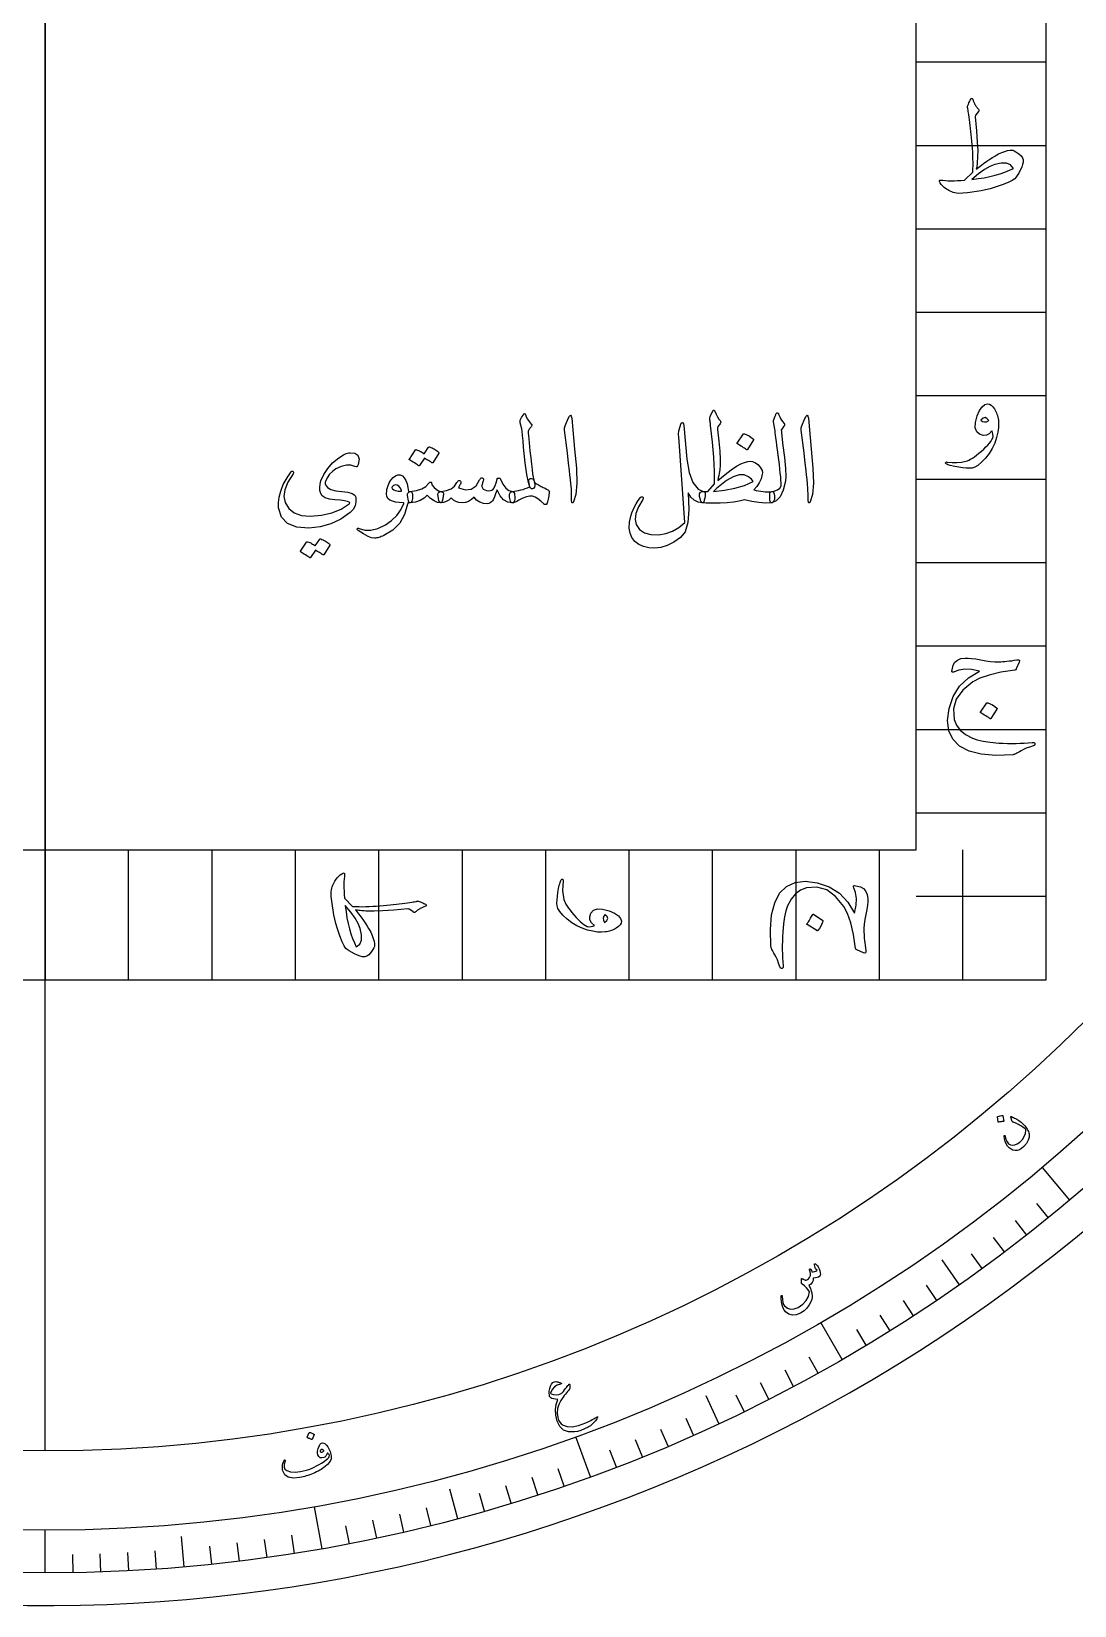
# Model space of a CAD drawing. Header units: millimetres. Extents: x -60 to 60, y -60 to 79.
# Drawn here: x -0.5 to 38, y -60 to -1.9 of the extents above; entities that cross this region are included whole.
import ezdxf

# ---------------------------------------------------------------- set-up
doc = ezdxf.new("R2010")
doc.units = ezdxf.units.MM
for name, color, linetype in [('CUT_OUTER', 1, 'Continuous'), ('ENGRAVE', 7, 'Continuous'), ('ENGRAVE_FINE', 8, 'Continuous'), ('TEXT', 5, 'Continuous')]:
    doc.layers.add(name, color=color, linetype=linetype)

msp = doc.modelspace()

# ---------------------------------------------------------------- linework, layer by layer
at = {"layer": 'CUT_OUTER'}
msp.add_arc((-0.0001, -0.0001), 59.9999, 178.596765, 0.149578, dxfattribs=at)
at = {"layer": 'ENGRAVE'}
for points in [[(0, -54.3), (0, 54.3)], [(-36.924, 0), (-36.924, -36.924), (36.924, -36.924), (36.924, 0)], [(-32.1239, 0), (-32.1239, -32.1239), (32.1239, -32.1239), (32.1239, 0)], [(0, 0), (0, -36.924)], [(36.924, -3.077), (32.1239, -3.077)], [(36.924, -6.154), (32.1239, -6.154)], [(36.924, -9.231), (32.1239, -9.231)], [(36.924, -12.308), (32.1239, -12.308)], [(36.924, -15.385), (32.1239, -15.385)], [(36.924, -18.462), (32.1239, -18.462)], [(36.924, -21.539), (32.1239, -21.539)], [(36.924, -24.616), (32.1239, -24.616)], [(36.924, -27.693), (32.1239, -27.693)], [(36.924, -30.77), (32.1239, -30.77)], [(0, -36.924), (0, -32.1239)], [(0, -36.924), (0, -32.1239)], [(3.077, -36.924), (3.077, -32.1239)], [(6.154, -36.924), (6.154, -32.1239)], [(9.231, -36.924), (9.231, -32.1239)], [(12.308, -36.924), (12.308, -32.1239)], [(15.385, -36.924), (15.385, -32.1239)], [(18.462, -36.924), (18.462, -32.1239)], [(21.539, -36.924), (21.539, -32.1239)], [(24.616, -36.924), (24.616, -32.1239)], [(27.693, -36.924), (27.693, -32.1239)], [(30.77, -36.924), (30.77, -32.1239)], [(33.847, -36.924), (33.847, -32.1239)], [(36.924, -33.847), (32.1239, -33.847)], [(37.7959, -45.0434), (36.7835, -43.8369)], [(33.7263, -48.1661), (33.081, -47.2446)], [(29.4, -50.9223), (28.6125, -49.5583)], [(24.85, -53.2909), (24.3745, -52.2713)], [(20.1108, -55.2539), (19.5721, -53.7739)], [(15.2186, -56.7964), (14.9274, -55.7098)], [(10.2105, -57.9067), (9.937, -56.3556)], [(0, -58.8), (0, -57.225)], [(5.1248, -58.5762), (5.0267, -57.4555)]]:
    msp.add_lwpolyline(points, dxfattribs=at)
for radius in [58.8, 58.8, 57.225, 54.3, 54.3]:
    msp.add_circle((0, 0), radius, dxfattribs=at)
at = {"layer": 'ENGRAVE_FINE'}
for points in [[(37.004, -45.6962), (36.5792, -45.1716)], [(36.2009, -46.335), (35.7853, -45.8031)], [(35.3867, -46.9598), (34.9805, -46.4207)], [(34.5618, -47.5702), (34.165, -47.0241)], [(32.8805, -48.7474), (32.5031, -48.1878)], [(32.0248, -49.3138), (31.6571, -48.7477)], [(31.1593, -49.8652), (30.8016, -49.2928)], [(30.2842, -50.4014), (29.9366, -49.8228)], [(28.5068, -51.4276), (28.1796, -50.8373)], [(27.6049, -51.9173), (27.288, -51.3213)], [(25.7762, -52.8491), (25.4803, -52.2424)], [(26.6946, -52.3912), (26.3882, -51.7898)], [(23.9161, -53.7165), (23.6416, -53.0998)], [(22.0269, -54.5184), (21.774, -53.8926)], [(22.975, -54.1257), (22.7112, -53.5043)], [(21.072, -54.8945), (20.8301, -54.2644)], [(19.1434, -55.5965), (18.9236, -54.9583)], [(17.1915, -56.2307), (16.9941, -55.5852)], [(18.1702, -55.9221), (17.9616, -55.2802)], [(16.2075, -56.5222), (16.0214, -55.8733)], [(12.2252, -57.5151), (12.0849, -56.8548)], [(13.2271, -57.293), (13.0753, -56.6353)], [(14.225, -57.0534), (14.0617, -56.3984)], [(9.1983, -58.0761), (9.0928, -57.4094)], [(11.2196, -57.7197), (11.0908, -57.0571)], [(3.0774, -58.7194), (3.042, -58.0453)], [(4.1017, -58.6568), (4.0546, -57.9834)], [(6.1463, -58.4779), (6.0757, -57.8066)], [(7.1659, -58.3617), (7.0837, -57.6917)], [(8.1834, -58.2278), (8.0894, -57.5593)], [(1.0262, -58.791), (1.0144, -58.1161)], [(2.0521, -58.7642), (2.0285, -58.0896)]]:
    msp.add_lwpolyline(points, dxfattribs=at)
at = {"layer": 'TEXT'}
for points in [[(34.0269, -4.6693), (34.049, -4.6188), (34.0687, -4.5741), (34.0861, -4.5352), (34.1012, -4.5021), (34.1137, -4.4751), (34.1233, -4.4545), (34.13, -4.4403), (34.1337, -4.4324), (34.1416, -4.4223), (34.1512, -4.415), (34.1625, -4.4107), (34.1755, -4.4092), (34.1863, -4.4109), (34.1953, -4.4162), (34.2025, -4.4249), (34.2081, -4.4371), (34.2324, -4.4963), (34.2545, -4.5486), (34.2743, -4.5939), (34.2917, -4.6322), (34.3017, -4.649), (34.3132, -4.667), (34.3261, -4.6862), (34.3405, -4.7065), (34.3566, -4.728), (34.3747, -4.7506), (34.3949, -4.7744), (34.4171, -4.7994), (34.431, -4.8247), (34.4357, -4.8493), (34.431, -4.8734), (34.4171, -4.897), (34.3288, -5.0131), (34.3169, -5.032), (34.3091, -5.0514), (34.3053, -5.0714), (34.3056, -5.0921), (34.3509, -5.6033), (34.3799, -6.0176), (34.3927, -6.335), (34.3892, -6.5553), (34.3844, -6.6376), (34.3794, -6.7127), (34.374, -6.7805), (34.3683, -6.841), (34.3624, -6.8946), (34.3561, -6.9415), (34.3496, -6.9817), (34.3428, -7.0152), (34.4817, -6.9089), (34.6105, -6.8131), (34.7291, -6.7278), (34.8375, -6.6529), (34.9355, -6.5881), (35.0227, -6.5333), (35.0992, -6.4883), (35.165, -6.4531), (35.282, -6.4009), (35.3914, -6.3602), (35.4934, -6.3312), (35.5877, -6.3138), (35.6376, -6.3123), (35.6899, -6.3219), (35.7445, -6.3425), (35.8014, -6.3742), (35.914, -6.454), (35.9965, -6.5309), (36.0488, -6.605), (36.0708, -6.6761), (36.0694, -6.7554), (36.0511, -6.8445), (36.0159, -6.9435), (35.964, -7.0524), (35.9059, -7.1595), (35.8525, -7.2486), (35.8037, -7.3198), (35.7596, -7.3729), (35.669, -7.44), (35.5134, -7.5157), (35.2927, -7.6002), (35.007, -7.6934), (34.8478, -7.7396), (34.6859, -7.7805), (34.5215, -7.8162), (34.3544, -7.8467), (34.1853, -7.8723), (34.0147, -7.8932), (33.8427, -7.9094), (33.6692, -7.921), (33.6058, -7.9083), (33.5455, -7.8932), (33.4885, -7.8757), (33.4346, -7.856), (33.3834, -7.8339), (33.3342, -7.8095), (33.287, -7.7828), (33.2418, -7.7538), (33.1626, -7.6957), (33.0967, -7.6377), (33.0441, -7.5796), (33.0049, -7.5215), (32.9834, -7.4733), (32.9794, -7.4402), (32.9927, -7.4222), (33.0235, -7.4193), (33.1105, -7.4296), (33.2041, -7.4373), (33.3044, -7.4424), (33.4114, -7.4449), (33.5251, -7.4447), (33.6454, -7.442), (33.7724, -7.4366), (33.9061, -7.4286), (34.2127, -7.1267), (34.2184, -7.0053), (34.2214, -6.8828), (34.2219, -6.7591), (34.2197, -6.6343), (34.2152, -6.508), (34.2086, -6.38), (34.2001, -6.2502), (34.1895, -6.1187), (34.1776, -5.9885), (34.1651, -5.8626), (34.152, -5.7411), (34.1384, -5.6239), (34.1247, -5.5109), (34.1117, -5.4015), (34.0992, -5.296), (34.0873, -5.1943), (34.0761, -5.1), (34.0658, -5.0172), (34.0564, -4.9456), (34.0478, -4.8853), (34.0401, -4.8361), (34.0333, -4.7977), (34.0273, -4.7699), (34.0223, -4.753), (34.0191, -4.7338), (34.0188, -4.7135), (34.0214, -4.692), (34.0269, -4.6693)], [(35.021, -6.8433), (34.8413, -6.9179), (34.6412, -7.0349), (34.4209, -7.1943), (34.1802, -7.3961), (34.4135, -7.3672), (34.6348, -7.3317), (34.8443, -7.2894), (35.0419, -7.2405), (35.2273, -7.1855), (35.4002, -7.1249), (35.5606, -7.0589), (35.7085, -6.9873), (35.608, -6.8634), (35.46, -6.798), (35.2643, -6.7914), (35.021, -6.8433)], [(34.3799, -16.1208), (34.4647, -15.9239), (34.5565, -15.784), (34.6552, -15.701), (34.7608, -15.6748), (34.827, -15.6864), (34.8909, -15.7213), (34.9525, -15.7794), (35.0117, -15.8606), (35.0401, -15.9077), (35.0651, -15.9559), (35.0866, -16.0052), (35.1046, -16.0557), (35.12, -16.1077), (35.1336, -16.1614), (35.1455, -16.2169), (35.1557, -16.2741), (35.1653, -16.4015), (35.1569, -16.5516), (35.1304, -16.7244), (35.086, -16.9198), (35.0204, -17.1221), (34.9304, -17.3158), (34.816, -17.5007), (34.6772, -17.6769), (34.5318, -17.8305), (34.402, -17.9429), (34.2879, -18.014), (34.1895, -18.0439), (34.089, -18.0492), (33.9735, -18.0462), (33.8428, -18.0352), (33.6971, -18.0161), (33.6232, -18.004), (33.5548, -17.9911), (33.492, -17.9773), (33.4346, -17.9626), (33.3825, -17.9477), (33.3353, -17.933), (33.2931, -17.9186), (33.2558, -17.9046), (33.2337, -17.8924), (33.2186, -17.879), (33.2105, -17.8645), (33.2093, -17.8488), (33.2166, -17.8331), (33.2291, -17.8233), (33.2468, -17.8192), (33.2697, -17.821), (33.4488, -17.8384), (33.6239, -17.8395), (33.7949, -17.8244), (33.9619, -17.7931), (34.0134, -17.7771), (34.0704, -17.7524), (34.133, -17.719), (34.2011, -17.6769), (34.2747, -17.6261), (34.3538, -17.5666), (34.4384, -17.4984), (34.5286, -17.4215), (34.6168, -17.3419), (34.6958, -17.2658), (34.7655, -17.1933), (34.8259, -17.1242), (34.8767, -17.0583), (34.9176, -16.9953), (34.9487, -16.9352), (34.9699, -16.878), (34.9577, -16.7914), (34.9443, -16.727), (34.9298, -16.6846), (34.9141, -16.6643), (34.8198, -16.7755), (34.7132, -16.835), (34.5945, -16.8428), (34.4636, -16.799), (34.3555, -16.7043), (34.3056, -16.5598), (34.3137, -16.3652), (34.3799, -16.1208)], [(17.8488, -17.1149), (17.8781, -17.4075), (17.9057, -17.6677), (17.9316, -17.8953), (17.9557, -18.0904), (17.978, -18.2527), (17.9986, -18.3819), (18.0175, -18.478), (18.0346, -18.541), (18.0596, -18.6223), (18.0648, -18.6896), (18.0503, -18.743), (18.0161, -18.7825), (17.974, -18.8043), (17.9359, -18.8046), (17.902, -18.7834), (17.872, -18.7407), (17.8195, -18.5778), (17.764, -18.2797), (17.7057, -17.8462), (17.6444, -17.2775), (17.6227, -17.0327), (17.6038, -16.8373), (17.5878, -16.6913), (17.5748, -16.5946), (17.5237, -16.3809), (17.517, -16.3432), (17.5155, -16.3089), (17.5193, -16.2781), (17.5283, -16.2508), (17.5681, -16.1841), (17.5991, -16.1324), (17.6215, -16.0958), (17.6351, -16.0743), (17.663, -16.0427), (17.6862, -16.0314), (17.7048, -16.0404), (17.7188, -16.0697), (17.744, -16.1527), (17.7873, -16.2392), (17.8485, -16.3292), (17.9278, -16.4227), (17.9423, -16.4413), (17.9487, -16.4599), (17.947, -16.4785), (17.9371, -16.497), (17.9213, -16.5195), (17.9063, -16.5406), (17.8922, -16.5602), (17.879, -16.5783), (17.8667, -16.595), (17.8552, -16.6103), (17.8446, -16.6241), (17.8349, -16.6364), (17.821, -16.6573), (17.8117, -16.6782), (17.807, -16.6991), (17.807, -16.72), (17.8131, -16.7656), (17.8221, -16.8466), (17.834, -16.963), (17.8488, -17.1149)], [(19.2935, -16.2137), (19.3379, -16.1277), (19.3736, -16.0976), (19.4006, -16.1231), (19.4189, -16.2044), (19.5258, -17.3425), (19.5894, -18.041), (19.6036, -18.599), (19.5684, -19.0165), (19.484, -19.2935), (19.4686, -19.3162), (19.4549, -19.3283), (19.443, -19.3301), (19.4329, -19.3214), (19.4247, -19.3077), (19.4189, -19.29), (19.4154, -19.2682), (19.4143, -19.2424), (19.4143, -19.0412), (19.405, -18.8278), (19.3864, -18.6022), (19.3585, -18.3644), (19.3524, -18.3023), (19.3342, -18.1345), (19.3037, -17.861), (19.261, -17.4818), (19.1588, -16.6411), (19.1565, -16.5963), (19.1588, -16.5551), (19.1658, -16.5174), (19.1774, -16.4831)], [(25.7876, -19.2145), (25.6012, -19.2656), (25.3904, -19.3028), (25.1553, -19.326), (24.8957, -19.3353), (24.7655, -19.3371), (24.6489, -19.3376), (24.546, -19.3371), (24.4567, -19.3353), (24.3811, -19.333), (24.3191, -19.3307), (24.2708, -19.3283), (24.2361, -19.326), (24.2178, -19.3159), (24.2001, -19.2947), (24.1829, -19.2624), (24.1664, -19.2192), (24.1342, -19.0882), (24.135, -18.9927), (24.169, -18.9326), (24.2361, -18.9079), (24.4358, -18.9033), (24.6913, -18.6292), (24.691, -18.4005), (24.6855, -18.1601), (24.6748, -17.9081), (24.6588, -17.6444), (24.6376, -17.3695), (24.6112, -17.0835), (24.5795, -16.7865), (24.5427, -16.4785), (24.5382, -16.4343), (24.534, -16.3949), (24.53, -16.36), (24.5264, -16.3298), (24.5228, -16.3043), (24.5189, -16.2834), (24.5147, -16.2671), (24.5102, -16.2555), (24.5102, -16.2114), (24.5287, -16.144), (24.5659, -16.0534), (24.6216, -15.9396), (24.6292, -15.9274), (24.6379, -15.9187), (24.6478, -15.9135), (24.6588, -15.9117), (24.6698, -15.9138), (24.6797, -15.9199), (24.6884, -15.93), (24.696, -15.9443), (24.7447, -16.0601), (24.7935, -16.1568), (24.8423, -16.2343), (24.8911, -16.2927), (24.912, -16.3194), (24.9189, -16.3484), (24.912, -16.3798), (24.8911, -16.4134), (24.8121, -16.5156), (24.8025, -16.5325), (24.797, -16.5551), (24.7955, -16.5836), (24.7982, -16.6178), (24.8495, -17.0568), (24.8829, -17.4261), (24.8983, -17.7257), (24.8957, -17.9557), (24.8922, -17.9967), (24.8864, -18.0457), (24.8783, -18.1024), (24.8678, -18.167), (24.8554, -18.2392), (24.8411, -18.3186), (24.8252, -18.4052), (24.8074, -18.4992), (25.0748, -18.2817), (25.3057, -18.1078), (25.4999, -17.9774), (25.6575, -17.8906), (25.7943, -17.8346), (25.9119, -17.8012), (26.0103, -17.7905), (26.0895, -17.8024), (26.1932, -17.8456), (26.2858, -17.915), (26.3674, -18.0105), (26.4379, -18.1322), (26.4472, -18.1563), (26.4519, -18.1868), (26.4519, -18.2236), (26.4472, -18.2669), (26.4031, -18.4373), (26.3357, -18.5909), (26.2452, -18.7277), (26.1314, -18.8476), (26.219, -18.8689), (26.3056, -18.8865), (26.3909, -18.9003), (26.4751, -18.9103), (26.5581, -18.9162), (26.64, -18.9178), (26.7207, -18.9151), (26.8003, -18.9079), (26.8299, -18.9097), (26.8537, -18.9242), (26.8717, -18.9515), (26.8839, -18.9916), (26.8993, -19.0755), (26.9036, -19.146), (26.897, -19.2032), (26.8792, -19.2471), (26.8551, -19.2816), (26.834, -19.3063), (26.8157, -19.3211), (26.8003, -19.326), (26.5663, -19.333), (26.3195, -19.3167), (26.0599, -19.2772), (25.7876, -19.2145)], [(26.87, -16.2601), (26.9013, -16.1844), (26.9257, -16.1243), (26.9431, -16.0798), (26.9536, -16.0511), (26.9617, -16.0328), (26.9721, -16.0197), (26.9849, -16.0119), (27, -16.0093), (27.0171, -16.0122), (27.0314, -16.0209), (27.0427, -16.0354), (27.0511, -16.0557), (27.0897, -16.1553), (27.1359, -16.245), (27.1896, -16.3249), (27.2509, -16.3949), (27.268, -16.4172), (27.2729, -16.4425), (27.2657, -16.4706), (27.2462, -16.5017), (27.144, -16.6457), (27.151, -16.7101), (27.158, -16.7734), (27.1649, -16.8356), (27.1719, -16.8965), (27.1789, -16.9563), (27.1858, -17.015), (27.1928, -17.0725), (27.1998, -17.1288), (27.2639, -17.6502), (27.3031, -18.0579), (27.3174, -18.3517), (27.3066, -18.5317), (27.2189, -18.8583), (27.1045, -19.0996), (26.9634, -19.2555), (26.7956, -19.326), (26.791, -19.326), (26.7863, -19.326), (26.7817, -19.326), (26.777, -19.326), (26.7495, -19.2999), (26.7318, -19.2401), (26.7239, -19.1466), (26.7259, -19.0194), (26.7303, -18.9724), (26.7434, -18.9381), (26.7651, -18.9167), (26.7956, -18.9079), (26.9135, -18.8844), (27.0116, -18.8418), (27.09, -18.7799), (27.1487, -18.6989), (27.1447, -18.6016), (27.1376, -18.491), (27.1273, -18.3671), (27.1138, -18.2297), (27.0974, -18.0796), (27.0784, -17.9173), (27.0568, -17.7429), (27.0325, -17.5562), (27.0102, -17.3727), (26.9896, -17.2078), (26.9707, -17.0614), (26.9536, -16.9337), (26.9388, -16.8245), (26.9269, -16.734), (26.9179, -16.662), (26.9118, -16.6085), (26.8653, -16.3438), (26.8639, -16.3176), (26.8641, -16.295), (26.8662, -16.2758), (26.87, -16.2601)], [(28.022, -16.2137), (28.0664, -16.1277), (28.1021, -16.0976), (28.1291, -16.1231), (28.1474, -16.2044), (28.2542, -17.3425), (28.3178, -18.041), (28.3321, -18.599), (28.2969, -19.0165), (28.2124, -19.2935), (28.197, -19.3162), (28.1834, -19.3283), (28.1715, -19.3301), (28.1613, -19.3214), (28.1532, -19.3077), (28.1474, -19.29), (28.1439, -19.2682), (28.1428, -19.2424), (28.1428, -19.0412), (28.1335, -18.8278), (28.1149, -18.6022), (28.087, -18.3644), (28.0809, -18.3023), (28.0626, -18.1345), (28.0321, -17.861), (27.9895, -17.4818), (27.8873, -16.6411), (27.8849, -16.5963), (27.8873, -16.5551), (27.8942, -16.5174), (27.9058, -16.4831)], [(34.8027, -16.2927), (34.7341, -16.2096), (34.6633, -16.1788), (34.5901, -16.2003), (34.5146, -16.2741), (34.5762, -16.324), (34.6447, -16.3438), (34.7202, -16.3333), (34.8027, -16.2927)], [(23.6694, -17.7095), (23.7521, -18.2088), (23.8888, -18.5781), (24.0796, -18.8174), (24.3243, -18.9265), (24.34, -18.9498), (24.3452, -18.9962), (24.34, -19.0659), (24.3243, -19.1588), (24.3087, -19.232), (24.2895, -19.2842), (24.2669, -19.3156), (24.2407, -19.326), (24.0822, -19.3028), (23.9411, -19.2331), (23.8174, -19.117), (23.7112, -18.9544), (23.7358, -19.5699), (23.6984, -20.0507), (23.5988, -20.3968), (23.4371, -20.6081), (23.1804, -20.7751), (22.9354, -20.895), (22.702, -20.9678), (22.4802, -20.9937), (22.2586, -20.9818), (22.0633, -20.9368), (21.894, -20.8587), (21.7509, -20.7475), (21.6408, -20.6075), (21.5709, -20.4432), (21.5409, -20.2545), (21.5511, -20.0414), (21.5716, -19.9276), (21.6005, -19.8138), (21.6378, -19.7), (21.6835, -19.5862), (21.7379, -19.4723), (21.8014, -19.3585), (21.8738, -19.2447), (21.9552, -19.1309), (21.9674, -19.1187), (21.9808, -19.11), (21.9953, -19.1048), (22.011, -19.103), (22.0241, -19.1048), (22.0354, -19.11), (22.045, -19.1187), (22.0528, -19.1309), (22.0572, -19.1457), (22.0563, -19.1623), (22.0502, -19.1806), (22.0389, -19.2006), (21.8795, -19.4761), (21.7869, -19.722), (21.761, -19.9383), (21.802, -20.125), (21.9219, -20.3053), (22.1004, -20.4281), (22.3376, -20.4934), (22.6335, -20.5013), (22.8953, -20.4595), (23.1421, -20.3712), (23.3738, -20.2365), (23.5904, -20.0553), (23.3674, -16.8965), (23.3625, -16.8211), (23.3616, -16.7572), (23.3648, -16.7049), (23.3721, -16.6643), (23.4603, -16.3856), (23.494, -16.3618), (23.5207, -16.3693), (23.5404, -16.4082), (23.5532, -16.4785)], [(25.7504, -16.7851), (25.7562, -16.7792), (25.7644, -16.7758), (25.7748, -16.7746), (25.7876, -16.7758), (25.8779, -16.8123), (25.963, -16.8571), (26.0428, -16.9099), (26.1174, -16.9709), (26.1247, -16.9802), (26.1279, -16.9894), (26.127, -16.9987), (26.1221, -17.008), (25.9037, -17.3611), (25.8956, -17.3695), (25.8852, -17.3715), (25.8724, -17.3672), (25.8573, -17.3564), (25.8442, -17.3471), (25.8236, -17.3332), (25.7954, -17.3146), (25.7597, -17.2914), (25.7159, -17.2635), (25.6633, -17.231), (25.6021, -17.1938), (25.5321, -17.152), (25.5228, -17.1451), (25.5182, -17.1381), (25.5182, -17.1311), (25.5228, -17.1242)], [(14.1419, -17.2728), (14.1477, -17.267), (14.1558, -17.2635), (14.1663, -17.2624), (14.1791, -17.2635), (14.2248, -17.2806), (14.2691, -17.2995), (14.3119, -17.3201), (14.3533, -17.3425), (14.3935, -17.3669), (14.4328, -17.3936), (14.4713, -17.4226), (14.5089, -17.454), (14.5161, -17.4636), (14.5193, -17.4737), (14.5184, -17.4845), (14.5135, -17.4958), (14.2905, -17.8488), (14.2844, -17.8535), (14.2754, -17.8535), (14.2635, -17.8488), (14.2487, -17.8395), (14.2386, -17.831), (14.222, -17.8192), (14.1991, -17.8043), (14.1698, -17.7861), (14.1338, -17.7645), (14.0908, -17.7391), (14.0409, -17.7099), (13.984, -17.6769), (13.8074, -17.951), (13.7993, -17.9594), (13.7889, -17.9615), (13.7761, -17.9571), (13.761, -17.9464), (13.7479, -17.9371), (13.7273, -17.9231), (13.6991, -17.9046), (13.6634, -17.8813), (13.6196, -17.8535), (13.567, -17.821), (13.5058, -17.7838), (13.4358, -17.742), (13.4286, -17.735), (13.4254, -17.728), (13.4262, -17.7211), (13.4312, -17.7141), (13.6588, -17.375), (13.6646, -17.3692), (13.6727, -17.3657), (13.6832, -17.3646), (13.6959, -17.3657), (13.7348, -17.3783), (13.7726, -17.393), (13.8092, -17.4097), (13.8446, -17.4284), (13.8789, -17.4489), (13.912, -17.4708), (13.9439, -17.4942), (13.9747, -17.519)], [(11.4244, -17.9882), (11.274, -17.938), (11.1062, -17.9359), (10.921, -17.9821), (10.7183, -18.0764), (10.5897, -18.1664), (10.4826, -18.2739), (10.3969, -18.3987), (10.3328, -18.541), (10.3264, -18.5694), (10.3258, -18.599), (10.331, -18.6298), (10.3421, -18.6617), (10.4158, -18.761), (10.5395, -18.8359), (10.7131, -18.8865), (10.9367, -18.9126), (11.1573, -18.9361), (11.3176, -18.9788), (11.4174, -19.0406), (11.4569, -19.1216), (11.4613, -19.2912), (11.4279, -19.4422), (11.3568, -19.5745), (11.2479, -19.6884), (10.9021, -19.9244), (10.5337, -20.0983), (10.1426, -20.2101), (9.7289, -20.2597), (9.2771, -20.2284), (8.9392, -20.0925), (8.715, -19.8521), (8.6047, -19.5072), (8.5983, -19.3179), (8.6256, -19.1123), (8.6866, -18.8905), (8.7812, -18.6525), (8.8142, -18.5863), (8.848, -18.5224), (8.8827, -18.4608), (8.9183, -18.4016), (8.955, -18.3444), (8.9932, -18.289), (9.0328, -18.2353), (9.0739, -18.1833), (9.096, -18.1618), (9.1157, -18.1531), (9.1331, -18.1572), (9.1482, -18.174), (9.1566, -18.1949), (9.1587, -18.2158), (9.1543, -18.2367), (9.1436, -18.2576), (8.9525, -18.5654), (8.8393, -18.8429), (8.8039, -19.0903), (8.8463, -19.3074), (8.9827, -19.5362), (9.1831, -19.6976), (9.4473, -19.7917), (9.7753, -19.8184), (10.1957, -19.785), (10.5743, -19.6988), (10.9111, -19.5597), (11.2061, -19.3678), (11.2238, -19.3516), (11.2305, -19.3353), (11.2261, -19.3191), (11.2107, -19.3028), (11.1483, -19.2726), (11.04, -19.2471), (10.8858, -19.2261), (10.6858, -19.2099), (10.4823, -19.1849), (10.327, -19.1379), (10.2198, -19.0688), (10.1609, -18.9776), (10.1336, -18.8705), (10.126, -18.7581), (10.1382, -18.6406), (10.1702, -18.5177), (10.2738, -18.2765), (10.4175, -18.0544), (10.6013, -17.8514), (10.8252, -17.6677), (10.8847, -17.6241), (10.9425, -17.5864), (10.9985, -17.5544), (11.0528, -17.5283), (11.105, -17.5077), (11.155, -17.4923), (11.2026, -17.4821), (11.2479, -17.4772), (11.425, -17.4937), (11.5336, -17.5713), (11.5736, -17.7098), (11.5452, -17.9092), (11.5237, -17.9629), (11.4964, -17.994), (11.4633, -18.0024), (11.4244, -17.9882)], [(13.3661, -19.3771), (13.2573, -19.7595), (13.0746, -20.0797), (12.8183, -20.3378), (12.4882, -20.5338), (12.442, -20.5537), (12.3964, -20.5715), (12.3514, -20.5874), (12.307, -20.6012), (12.2635, -20.6126), (12.2211, -20.6215), (12.1798, -20.6277), (12.1398, -20.6313), (12.0399, -20.6171), (11.9075, -20.5651), (11.7426, -20.4754), (11.5452, -20.348), (11.524, -20.3297), (11.5115, -20.312), (11.5077, -20.2949), (11.5127, -20.2783), (11.5237, -20.2655), (11.5382, -20.2597), (11.5562, -20.2609), (11.5777, -20.269), (11.783, -20.3355), (12.0132, -20.3352), (12.2684, -20.2681), (12.5486, -20.1343), (12.7773, -19.979), (12.9666, -19.7964), (13.1164, -19.5864), (13.2268, -19.3492), (13.2259, -19.3408), (13.2233, -19.3342), (13.2189, -19.3292), (13.2128, -19.326), (13.0529, -19.3167), (12.9167, -19.2981), (12.8043, -19.2703), (12.7158, -19.2331), (12.6473, -19.1756), (12.6043, -19.0961), (12.5869, -18.9945), (12.595, -18.8708), (12.5976, -18.8544), (12.6008, -18.8377), (12.6046, -18.8207), (12.609, -18.8034), (12.6139, -18.7856), (12.6194, -18.7668), (12.6255, -18.7472), (12.6322, -18.7268), (12.6868, -18.5941), (12.753, -18.4841), (12.8308, -18.3967), (12.9202, -18.3319), (13.0116, -18.2965), (13.0955, -18.2971), (13.1719, -18.3337), (13.2407, -18.4063), (13.3008, -18.5073), (13.3464, -18.6246), (13.3775, -18.7581), (13.394, -18.9079), (13.4031, -18.9078), (13.412, -18.9074), (13.4206, -18.9066), (13.4288, -18.9056), (13.4371, -18.9046), (13.4457, -18.9039), (13.4545, -18.9034), (13.4637, -18.9033), (13.495, -18.91), (13.5194, -18.93), (13.5368, -18.9634), (13.5473, -19.0101), (13.5517, -19.0615), (13.5508, -19.1135), (13.5447, -19.166), (13.5334, -19.2192), (13.5186, -19.2659), (13.502, -19.2993), (13.4837, -19.3193), (13.4637, -19.326), (13.3754, -19.326), (13.3748, -19.3344), (13.3731, -19.3458), (13.3702, -19.36), (13.3661, -19.3771)], [(14.5925, -18.9079), (14.6294, -18.9199), (14.6564, -18.9323), (14.6735, -18.9454), (14.6807, -18.959), (14.6842, -18.9799), (14.6854, -19.0055), (14.6842, -19.0357), (14.6807, -19.0705), (14.663, -19.1823), (14.6424, -19.2621), (14.6189, -19.3101), (14.5925, -19.326), (14.4671, -19.3083), (14.3416, -19.2552), (14.2162, -19.1666), (14.0908, -19.0427), (13.9712, -19.1562), (13.826, -19.2412), (13.6553, -19.2979), (13.459, -19.326), (13.4378, -19.3217), (13.4207, -19.3086), (13.4076, -19.2868), (13.3986, -19.2563), (13.3615, -19.0612), (13.3574, -19.0395), (13.3592, -19.0159), (13.3667, -18.9907), (13.3801, -18.9637), (13.3955, -18.9428), (13.4137, -18.9265), (13.4349, -18.9149), (13.459, -18.9079), (13.6936, -18.8731), (13.8864, -18.8104), (14.0374, -18.7198), (14.1465, -18.6014), (14.1593, -18.5851), (14.1744, -18.5735), (14.1918, -18.5665), (14.2116, -18.5642), (14.2299, -18.5668), (14.2429, -18.5746), (14.2508, -18.5877), (14.2534, -18.606), (14.254, -18.6234), (14.2557, -18.6385), (14.2586, -18.6513), (14.2627, -18.6617), (14.3408, -18.7555), (14.4218, -18.8278), (14.5057, -18.8786), (14.5925, -18.9079)], [(15.1871, -18.5735), (15.2016, -18.5482), (15.2173, -18.5282), (15.2341, -18.5134), (15.2521, -18.5038), (15.2701, -18.5), (15.287, -18.5026), (15.3026, -18.5116), (15.3171, -18.527), (15.3273, -18.5476), (15.3299, -18.5723), (15.325, -18.6011), (15.3125, -18.6339), (15.3034, -18.6504), (15.2945, -18.6676), (15.2859, -18.6853), (15.2777, -18.7036), (15.2691, -18.7221), (15.2597, -18.7407), (15.2494, -18.7593), (15.2382, -18.7779), (15.498, -18.8444), (15.7155, -18.8162), (15.8905, -18.6934), (16.0232, -18.4759), (16.0375, -18.4507), (16.0523, -18.4306), (16.0676, -18.4158), (16.0836, -18.4063), (16.1016, -18.4022), (16.1185, -18.4039), (16.1341, -18.4115), (16.1487, -18.4248), (16.1594, -18.4428), (16.1637, -18.4643), (16.1617, -18.4893), (16.1533, -18.5177), (16.1295, -18.5866), (16.1138, -18.6443), (16.1063, -18.6911), (16.1068, -18.7268), (16.1228, -18.7776), (16.1568, -18.8185), (16.2088, -18.8496), (16.2787, -18.8708), (16.3548, -18.8801), (16.4204, -18.8754), (16.4756, -18.8568), (16.5203, -18.8243), (16.5592, -18.7712), (16.5969, -18.6908), (16.6335, -18.5831), (16.6689, -18.4481), (16.6741, -18.4318), (16.6852, -18.4202), (16.702, -18.4132), (16.7247, -18.4109), (16.7479, -18.4132), (16.7665, -18.4202), (16.7804, -18.4318), (16.7897, -18.4481), (16.8803, -18.6388), (16.9848, -18.779), (17.1033, -18.8688), (17.2356, -18.9079), (17.2632, -18.9196), (17.2856, -18.9451), (17.3027, -18.9846), (17.3146, -19.038), (17.323, -19.0958), (17.3251, -19.1483), (17.3207, -19.1957), (17.31, -19.2378), (17.2949, -19.2764), (17.2775, -19.304), (17.2577, -19.3205), (17.2356, -19.326), (17.058, -19.2973), (16.9058, -19.2111), (16.7792, -19.0673), (16.6782, -18.8661), (16.6733, -18.8557), (16.6678, -18.8522), (16.6617, -18.8557), (16.655, -18.8661), (16.612, -18.9982), (16.5714, -19.1065), (16.533, -19.191), (16.497, -19.2517), (16.4579, -19.295), (16.4146, -19.3272), (16.3673, -19.3484), (16.3159, -19.3585), (16.1611, -19.3484), (16.0267, -19.304), (15.9126, -19.2253), (15.8188, -19.1123), (15.723, -19.2058), (15.6168, -19.2726), (15.5001, -19.3127), (15.3729, -19.326), (15.2507, -19.3147), (15.1441, -19.2807), (15.0532, -19.2241), (14.978, -19.1449), (14.886, -19.2241), (14.7911, -19.2807), (14.6932, -19.3147), (14.5925, -19.326), (14.5527, -19.3066), (14.5216, -19.2482), (14.4993, -19.151), (14.4856, -19.0148), (14.4906, -18.9733), (14.51, -18.9416), (14.544, -18.9199), (14.5925, -18.9079), (14.8021, -18.8748), (14.9711, -18.8081), (15.0994, -18.7076), (15.1871, -18.5735)], [(17.886, -18.4341), (17.9406, -18.4295), (17.9835, -18.4434), (18.0149, -18.4759), (18.0346, -18.527), (18.0436, -18.5523), (18.0613, -18.577), (18.0878, -18.6011), (18.1229, -18.6246), (18.145, -18.6369), (18.1693, -18.6507), (18.1961, -18.666), (18.2251, -18.6827), (18.2564, -18.7002), (18.2901, -18.7181), (18.3261, -18.7362), (18.3644, -18.7547), (18.4359, -18.7892), (18.4922, -18.8185), (18.5334, -18.8426), (18.5596, -18.8615), (18.5773, -18.878), (18.5886, -18.8952), (18.5935, -18.9129), (18.5921, -18.9312), (18.5726, -19.07), (18.5514, -19.189), (18.5285, -19.2883), (18.5038, -19.3678), (18.4974, -19.378), (18.4875, -19.3852), (18.4742, -19.3896), (18.4574, -19.3911), (18.4362, -19.3902), (18.419, -19.3876), (18.406, -19.3832), (18.397, -19.3771), (18.2797, -19.2682), (18.1693, -19.1832), (18.066, -19.1219), (17.9696, -19.0845), (17.872, -19.0763), (17.7559, -19.0984), (17.6212, -19.1507), (17.4679, -19.2331), (17.3939, -19.2738), (17.3297, -19.3028), (17.2754, -19.3202), (17.231, -19.326), (17.2095, -19.3222), (17.1915, -19.3109), (17.177, -19.2921), (17.166, -19.2656), (17.1282, -19.1144), (17.1265, -19.0043), (17.1607, -18.9355), (17.231, -18.9079), (17.3062, -18.8992), (17.3831, -18.887), (17.4618, -18.8714), (17.5422, -18.8522), (17.6241, -18.8293), (17.7071, -18.8023), (17.7913, -18.7712), (17.8767, -18.7361), (17.8494, -18.6109), (17.8419, -18.5189), (17.854, -18.46), (17.886, -18.4341)], [(25.9409, -18.3644), (25.7803, -18.2913), (25.5913, -18.2901), (25.3739, -18.361), (25.128, -18.5038), (25.0637, -18.5488), (25.0008, -18.5956), (24.9394, -18.644), (24.8795, -18.6943), (24.8209, -18.7457), (24.7639, -18.7976), (24.7083, -18.8502), (24.6542, -18.9033), (25.0571, -18.8632), (25.4346, -18.7895), (25.7864, -18.6821), (26.1128, -18.541), (26.0846, -18.4986), (26.0466, -18.455), (25.9987, -18.4103), (25.9409, -18.3644)], [(13.1432, -18.8568), (13.0944, -18.7718), (13.041, -18.7117), (12.9829, -18.6766), (12.9202, -18.6664), (12.8827, -18.6763), (12.8493, -18.6919), (12.82, -18.7134), (12.7948, -18.7407), (12.7866, -18.7552), (12.7855, -18.7709), (12.7913, -18.7878), (12.8041, -18.8058), (12.852, -18.8478), (12.9213, -18.8766), (13.0122, -18.892), (13.1246, -18.894), (13.1362, -18.8917), (13.1432, -18.8847), (13.1455, -18.8731), (13.1432, -18.8568)], [(10.1237, -20.6685), (10.1295, -20.6627), (10.1377, -20.6592), (10.1481, -20.6581), (10.1609, -20.6592), (10.2066, -20.6763), (10.2509, -20.6952), (10.2937, -20.7158), (10.3351, -20.7382), (10.3753, -20.7626), (10.4146, -20.7893), (10.4531, -20.8183), (10.4907, -20.8497), (10.498, -20.8593), (10.5012, -20.8694), (10.5003, -20.8802), (10.4953, -20.8915), (10.2724, -21.2445), (10.2663, -21.2492), (10.2573, -21.2492), (10.2454, -21.2445), (10.2306, -21.2352), (10.2204, -21.2267), (10.2039, -21.2149), (10.1809, -21.2), (10.1516, -21.1818), (10.1156, -21.1602), (10.0726, -21.1348), (10.0227, -21.1056), (9.9658, -21.0726), (9.7893, -21.3467), (9.7811, -21.3551), (9.7707, -21.3572), (9.7579, -21.3528), (9.7428, -21.3421), (9.7297, -21.3328), (9.7091, -21.3188), (9.681, -21.3003), (9.6453, -21.277), (9.6014, -21.2492), (9.5489, -21.2166), (9.4876, -21.1795), (9.4176, -21.1377), (9.4104, -21.1307), (9.4072, -21.1237), (9.4081, -21.1168), (9.413, -21.1098), (9.6406, -20.7707), (9.6464, -20.7649), (9.6546, -20.7614), (9.665, -20.7603), (9.6778, -20.7614), (9.7167, -20.774), (9.7544, -20.7887), (9.791, -20.8054), (9.8264, -20.8241), (9.8607, -20.8446), (9.8938, -20.8665), (9.9257, -20.8899), (9.9565, -20.9147)], [(35.9291, -25.2031), (35.8176, -25.454), (35.8075, -25.4705), (35.7956, -25.483), (35.7819, -25.4914), (35.7666, -25.4958), (35.2512, -25.5771), (34.8201, -25.6769), (34.4731, -25.7954), (34.2104, -25.9324), (33.842, -26.2329), (33.6053, -26.563), (33.5005, -26.9228), (33.5275, -27.3121), (33.6094, -27.5229), (33.7482, -27.7093), (33.9439, -27.8713), (34.1964, -28.0089), (34.3738, -28.0704), (34.5948, -28.1204), (34.8593, -28.1587), (35.1673, -28.1854), (35.3311, -28.1932), (35.4925, -28.1982), (35.6516, -28.2002), (35.8084, -28.1993), (35.9622, -28.1959), (36.1126, -28.19), (36.2595, -28.1819), (36.403, -28.1715), (36.4366, -28.1691), (36.4633, -28.1715), (36.4831, -28.1784), (36.4959, -28.19), (36.5028, -28.2043), (36.5052, -28.2191), (36.5028, -28.2345), (36.4959, -28.2504), (36.4908, -28.259), (36.4848, -28.2661), (36.478, -28.2718), (36.4703, -28.276), (36.462, -28.2796), (36.4535, -28.2835), (36.4446, -28.2877), (36.4355, -28.2922), (36.3016, -28.3349), (36.1835, -28.3793), (36.081, -28.4255), (35.9942, -28.4734), (35.9386, -28.508), (35.8879, -28.5373), (35.8422, -28.5614), (35.8014, -28.5802), (35.7661, -28.5948), (35.7369, -28.6058), (35.7139, -28.6133), (35.6969, -28.6174), (35.0616, -28.6409), (34.5216, -28.5953), (34.0768, -28.4807), (33.7273, -28.2969), (33.4747, -28.0449), (33.3255, -27.7302), (33.2796, -27.3527), (33.3371, -26.9126), (33.4892, -26.4693), (33.7273, -26.0915), (34.0513, -25.7794), (34.4612, -25.5329), (34.1709, -25.4775), (33.9177, -25.4644), (33.7017, -25.4938), (33.5229, -25.5655), (33.5072, -25.5713), (33.4927, -25.5748), (33.4793, -25.5759), (33.4671, -25.5748), (33.457, -25.571), (33.4497, -25.5643), (33.4454, -25.5547), (33.4439, -25.5422), (33.4503, -25.4845), (33.4602, -25.4273), (33.4735, -25.3707), (33.4904, -25.3146), (33.5496, -25.2057), (33.6437, -25.1253), (33.7726, -25.0734), (33.9363, -25.0498), (34.04, -25.0507), (34.1697, -25.0626), (34.3256, -25.0855), (34.5077, -25.1195), (34.6955, -25.1535), (34.8689, -25.1764), (35.0277, -25.1883), (35.172, -25.1892), (35.2413, -25.1861), (35.3148, -25.1816), (35.3923, -25.1757), (35.4739, -25.1683), (35.5595, -25.1591), (35.6493, -25.148), (35.743, -25.1348), (35.8409, -25.1195), (35.8969, -25.1178), (35.9303, -25.1311), (35.941, -25.1596), (35.9291, -25.2031)], [(34.7307, -26.7082), (34.7365, -26.7024), (34.7446, -26.6989), (34.755, -26.6977), (34.7678, -26.6989), (34.8581, -26.7355), (34.9432, -26.7802), (35.023, -26.833), (35.0976, -26.894), (35.1049, -26.9033), (35.1081, -26.9126), (35.1072, -26.9219), (35.1023, -26.9312), (34.8839, -27.2842), (34.8758, -27.2926), (34.8654, -27.2947), (34.8526, -27.2903), (34.8375, -27.2796), (34.8244, -27.2703), (34.8038, -27.2563), (34.7757, -27.2378), (34.7399, -27.2145), (34.6961, -27.1867), (34.6436, -27.1541), (34.5823, -27.117), (34.5123, -27.0752), (34.503, -27.0682), (34.4984, -27.0612), (34.4984, -27.0543), (34.503, -27.0473)], [(13.7927, -34.0269), (13.8432, -34.049), (13.8879, -34.0687), (13.9268, -34.0861), (13.9599, -34.1012), (13.9869, -34.1137), (14.0075, -34.1233), (14.0217, -34.13), (14.0296, -34.1337), (14.0397, -34.1416), (14.047, -34.1512), (14.0513, -34.1625), (14.0528, -34.1755), (14.0511, -34.1863), (14.0458, -34.1953), (14.0371, -34.2025), (14.0249, -34.2081), (13.9657, -34.2324), (13.9134, -34.2545), (13.8681, -34.2743), (13.8298, -34.2917), (13.813, -34.3017), (13.795, -34.3132), (13.7758, -34.3261), (13.7555, -34.3405), (13.734, -34.3566), (13.7114, -34.3747), (13.6876, -34.3949), (13.6626, -34.4171), (13.6373, -34.431), (13.6127, -34.4357), (13.5886, -34.431), (13.565, -34.4171), (13.4489, -34.3288), (13.43, -34.3169), (13.4106, -34.3091), (13.3906, -34.3053), (13.3699, -34.3056), (12.8587, -34.3509), (12.4444, -34.3799), (12.127, -34.3927), (11.9067, -34.3892), (11.8244, -34.3844), (11.7493, -34.3794), (11.6815, -34.374), (11.621, -34.3683), (11.5674, -34.3624), (11.5205, -34.3561), (11.4803, -34.3496), (11.4468, -34.3428), (11.5531, -34.4817), (11.6489, -34.6105), (11.7342, -34.7291), (11.8091, -34.8375), (11.8739, -34.9355), (11.9287, -35.0227), (11.9737, -35.0992), (12.0089, -35.165), (12.0611, -35.282), (12.1018, -35.3914), (12.1308, -35.4934), (12.1482, -35.5877), (12.1497, -35.6376), (12.1401, -35.6899), (12.1195, -35.7445), (12.0878, -35.8014), (12.008, -35.914), (11.9311, -35.9965), (11.857, -36.0488), (11.7859, -36.0708), (11.7066, -36.0694), (11.6175, -36.0511), (11.5185, -36.0159), (11.4096, -35.964), (11.3025, -35.9059), (11.2134, -35.8525), (11.1422, -35.8037), (11.0891, -35.7596), (11.022, -35.669), (10.9463, -35.5134), (10.8618, -35.2927), (10.7686, -35.007), (10.7224, -34.8478), (10.6815, -34.6859), (10.6458, -34.5215), (10.6153, -34.3544), (10.5897, -34.1853), (10.5688, -34.0147), (10.5526, -33.8427), (10.541, -33.6692), (10.5537, -33.6058), (10.5688, -33.5455), (10.5863, -33.4885), (10.606, -33.4346), (10.6281, -33.3834), (10.6525, -33.3342), (10.6792, -33.287), (10.7082, -33.2418), (10.7663, -33.1626), (10.8243, -33.0967), (10.8824, -33.0441), (10.9405, -33.0049), (10.9887, -32.9834), (11.0218, -32.9794), (11.0398, -32.9927), (11.0427, -33.0235), (11.0324, -33.1105), (11.0247, -33.2041), (11.0196, -33.3044), (11.0171, -33.4114), (11.0173, -33.5251), (11.02, -33.6454), (11.0254, -33.7724), (11.0334, -33.9061), (11.3353, -34.2127), (11.4567, -34.2184), (11.5792, -34.2214), (11.7029, -34.2219), (11.8277, -34.2197), (11.954, -34.2152), (12.082, -34.2086), (12.2118, -34.2001), (12.3433, -34.1895), (12.4735, -34.1776), (12.5994, -34.1651), (12.7209, -34.152), (12.8381, -34.1384), (12.9511, -34.1247), (13.0605, -34.1117), (13.166, -34.0992), (13.2677, -34.0873), (13.362, -34.0761), (13.4448, -34.0658), (13.5164, -34.0564), (13.5767, -34.0478), (13.6259, -34.0401), (13.6643, -34.0333), (13.6921, -34.0273), (13.709, -34.0223), (13.7282, -34.0191), (13.7485, -34.0188), (13.77, -34.0214), (13.7927, -34.0269)], [(20.8032, -34.3799), (21.0001, -34.4647), (21.14, -34.5565), (21.223, -34.6552), (21.2492, -34.7608), (21.2376, -34.827), (21.2027, -34.8909), (21.1446, -34.9525), (21.0634, -35.0117), (21.0163, -35.0401), (20.9681, -35.0651), (20.9188, -35.0866), (20.8683, -35.1046), (20.8163, -35.12), (20.7626, -35.1336), (20.7071, -35.1455), (20.6499, -35.1557), (20.5225, -35.1653), (20.3724, -35.1569), (20.1996, -35.1304), (20.0042, -35.086), (19.8019, -35.0204), (19.6082, -34.9304), (19.4233, -34.816), (19.2471, -34.6772), (19.0935, -34.5318), (18.9811, -34.402), (18.91, -34.2879), (18.8801, -34.1895), (18.8748, -34.089), (18.8778, -33.9735), (18.8888, -33.8428), (18.9079, -33.6971), (18.92, -33.6232), (18.9329, -33.5548), (18.9467, -33.492), (18.9614, -33.4346), (18.9763, -33.3825), (18.991, -33.3353), (19.0054, -33.2931), (19.0194, -33.2558), (19.0316, -33.2337), (19.045, -33.2186), (19.0595, -33.2105), (19.0752, -33.2093), (19.0909, -33.2166), (19.1007, -33.2291), (19.1048, -33.2468), (19.103, -33.2697), (19.0856, -33.4488), (19.0845, -33.6239), (19.0996, -33.7949), (19.1309, -33.9619), (19.1469, -34.0134), (19.1716, -34.0704), (19.205, -34.133), (19.2471, -34.2011), (19.2979, -34.2747), (19.3574, -34.3538), (19.4256, -34.4384), (19.5025, -34.5286), (19.5821, -34.6168), (19.6582, -34.6958), (19.7307, -34.7655), (19.7998, -34.8259), (19.8657, -34.8767), (19.9287, -34.9176), (19.9888, -34.9487), (20.046, -34.9699), (20.1326, -34.9577), (20.197, -34.9443), (20.2394, -34.9298), (20.2597, -34.9141), (20.1485, -34.8198), (20.089, -34.7132), (20.0812, -34.5945), (20.125, -34.4636), (20.2197, -34.3555), (20.3642, -34.3056), (20.5588, -34.3137), (20.8032, -34.3799)], [(30.1829, -35.9291), (29.932, -35.8176), (29.9155, -35.8075), (29.903, -35.7956), (29.8946, -35.7819), (29.8902, -35.7666), (29.8089, -35.2512), (29.7091, -34.8201), (29.5906, -34.4731), (29.4536, -34.2104), (29.1531, -33.842), (28.823, -33.6053), (28.4632, -33.5005), (28.0739, -33.5275), (27.8631, -33.6094), (27.6767, -33.7482), (27.5147, -33.9439), (27.3771, -34.1964), (27.3156, -34.3738), (27.2656, -34.5948), (27.2273, -34.8593), (27.2006, -35.1673), (27.1928, -35.3311), (27.1878, -35.4925), (27.1858, -35.6516), (27.1867, -35.8084), (27.1901, -35.9622), (27.196, -36.1126), (27.2041, -36.2595), (27.2145, -36.403), (27.2169, -36.4366), (27.2145, -36.4633), (27.2076, -36.4831), (27.196, -36.4959), (27.1817, -36.5028), (27.1669, -36.5052), (27.1515, -36.5028), (27.1356, -36.4959), (27.127, -36.4908), (27.1199, -36.4848), (27.1142, -36.478), (27.11, -36.4703), (27.1064, -36.462), (27.1025, -36.4535), (27.0983, -36.4446), (27.0938, -36.4355), (27.0511, -36.3016), (27.0067, -36.1835), (26.9605, -36.081), (26.9126, -35.9942), (26.878, -35.9386), (26.8487, -35.8879), (26.8246, -35.8422), (26.8058, -35.8014), (26.7912, -35.7661), (26.7802, -35.7369), (26.7727, -35.7139), (26.7686, -35.6969), (26.7451, -35.0616), (26.7907, -34.5216), (26.9053, -34.0768), (27.0891, -33.7273), (27.3411, -33.4747), (27.6558, -33.3255), (28.0333, -33.2796), (28.4734, -33.3371), (28.9167, -33.4892), (29.2945, -33.7273), (29.6066, -34.0513), (29.8531, -34.4612), (29.9085, -34.1709), (29.9216, -33.9177), (29.8922, -33.7017), (29.8205, -33.5229), (29.8147, -33.5072), (29.8112, -33.4927), (29.8101, -33.4793), (29.8112, -33.4671), (29.815, -33.457), (29.8217, -33.4497), (29.8313, -33.4454), (29.8438, -33.4439), (29.9015, -33.4503), (29.9587, -33.4602), (30.0153, -33.4735), (30.0714, -33.4904), (30.1803, -33.5496), (30.2607, -33.6437), (30.3126, -33.7726), (30.3362, -33.9363), (30.3353, -34.04), (30.3234, -34.1697), (30.3005, -34.3256), (30.2665, -34.5077), (30.2325, -34.6955), (30.2096, -34.8689), (30.1977, -35.0277), (30.1968, -35.172), (30.1999, -35.2413), (30.2044, -35.3148), (30.2103, -35.3923), (30.2177, -35.4739), (30.2269, -35.5595), (30.238, -35.6493), (30.2512, -35.743), (30.2665, -35.8409), (30.2682, -35.8969), (30.2549, -35.9303), (30.2264, -35.941), (30.1829, -35.9291)], [(11.6187, -35.021), (11.5441, -34.8413), (11.4271, -34.6412), (11.2677, -34.4209), (11.0659, -34.1802), (11.0948, -34.4135), (11.1303, -34.6348), (11.1726, -34.8443), (11.2215, -35.0419), (11.2765, -35.2273), (11.3371, -35.4002), (11.4031, -35.5606), (11.4747, -35.7085), (11.5986, -35.608), (11.664, -35.46), (11.6706, -35.2643), (11.6187, -35.021)], [(20.6313, -34.8027), (20.7144, -34.7341), (20.7452, -34.6633), (20.7237, -34.5901), (20.6499, -34.5146), (20.6, -34.5762), (20.5802, -34.6447), (20.5907, -34.7202), (20.6313, -34.8027)], [(28.6778, -34.7307), (28.6836, -34.7365), (28.6871, -34.7446), (28.6883, -34.755), (28.6871, -34.7678), (28.6505, -34.8581), (28.6058, -34.9432), (28.553, -35.023), (28.492, -35.0976), (28.4827, -35.1049), (28.4734, -35.1081), (28.4641, -35.1072), (28.4548, -35.1023), (28.1018, -34.8839), (28.0934, -34.8758), (28.0913, -34.8654), (28.0957, -34.8526), (28.1064, -34.8375), (28.1157, -34.8244), (28.1297, -34.8038), (28.1482, -34.7757), (28.1715, -34.7399), (28.1993, -34.6961), (28.2319, -34.6436), (28.269, -34.5823), (28.3108, -34.5123), (28.3178, -34.503), (28.3248, -34.4984), (28.3317, -34.4984), (28.3387, -34.503)], [(35.1264, -41.9715), (35.1267, -41.9677), (35.1285, -41.964), (35.1319, -41.9605), (35.1367, -41.9572), (35.1794, -41.9437), (35.2228, -41.9345), (35.2667, -41.9298), (35.3113, -41.9295), (35.3166, -41.9307), (35.3205, -41.933), (35.323, -41.9366), (35.3241, -41.9414), (35.3531, -42.1322), (35.3528, -42.1376), (35.3497, -42.1414), (35.3439, -42.1437), (35.3353, -42.1443), (35.3279, -42.1449), (35.3164, -42.146), (35.3009, -42.1477), (35.2813, -42.1499), (35.2575, -42.1529), (35.2292, -42.1568), (35.1964, -42.1616), (35.1592, -42.1672), (35.1538, -42.1675), (35.1501, -42.1664), (35.148, -42.1639), (35.1476, -42.16)], [(35.6384, -41.9651), (35.6758, -41.9813), (35.7138, -41.9992), (35.7525, -42.0185), (35.7919, -42.0395), (35.8319, -42.0624), (35.8725, -42.0876), (35.9137, -42.1152), (35.9554, -42.145), (35.9958, -42.1759), (36.034, -42.208), (36.0702, -42.2414), (36.1042, -42.276), (36.1362, -42.312), (36.1662, -42.3495), (36.1944, -42.3885), (36.2205, -42.4289), (36.245, -42.474), (36.2641, -42.5186), (36.2778, -42.5628), (36.2862, -42.6066), (36.2861, -42.7224), (36.2541, -42.8378), (36.1902, -42.9526), (36.0943, -43.0666), (36.0145, -43.1367), (35.9342, -43.1855), (35.8533, -43.2131), (35.7719, -43.2195), (35.6948, -43.2048), (35.6232, -43.1723), (35.557, -43.1218), (35.4963, -43.0535), (35.4443, -42.971), (35.4053, -42.8827), (35.3793, -42.7886), (35.3662, -42.6886), (35.3665, -42.6757), (35.3694, -42.6662), (35.3748, -42.6603), (35.3828, -42.6579), (35.3926, -42.6586), (35.4002, -42.6646), (35.4056, -42.6759), (35.4088, -42.6927), (35.4361, -42.8096), (35.4774, -42.9011), (35.5329, -42.9673), (35.6025, -43.008), (35.6803, -43.0223), (35.7632, -43.0099), (35.8511, -42.9705), (35.9439, -42.9042), (36.0406, -42.8055), (36.111, -42.6991), (36.1552, -42.5851), (36.1731, -42.4637), (36.1727, -42.4603), (36.171, -42.4562), (36.168, -42.4515), (36.1637, -42.446), (36.1261, -42.4067), (36.0763, -42.366), (36.0143, -42.3239), (35.9402, -42.2804), (35.9016, -42.2596), (35.8653, -42.2406), (35.8313, -42.2234), (35.7995, -42.208), (35.7699, -42.1946), (35.7426, -42.1834), (35.7175, -42.1744), (35.6946, -42.1676), (35.6832, -42.1636), (35.6743, -42.1585), (35.668, -42.1523), (35.6642, -42.145), (35.6097, -41.981), (35.6083, -41.9699), (35.6126, -41.9636), (35.6226, -41.962), (35.6384, -41.9651)], [(28.37, -47.429), (28.3683, -47.4189), (28.369, -47.4106), (28.372, -47.4041), (28.3773, -47.3993), (28.3856, -47.3956), (28.3939, -47.3945), (28.4021, -47.3959), (28.4102, -47.3998), (28.4347, -47.4168), (28.4595, -47.4411), (28.4846, -47.4728), (28.5101, -47.5118), (28.5452, -47.5796), (28.5702, -47.6489), (28.5852, -47.7199), (28.5899, -47.7925), (28.5882, -47.8117), (28.5836, -47.8285), (28.5764, -47.8428), (28.5664, -47.8546), (28.5225, -47.8847), (28.4687, -47.9058), (28.4048, -47.9181), (28.3309, -47.9213), (28.3219, -48.014), (28.2912, -48.0901), (28.239, -48.1495), (28.1652, -48.1922), (28.1859, -48.2331), (28.2046, -48.2731), (28.2214, -48.3122), (28.2362, -48.3504), (28.2492, -48.3879), (28.2605, -48.425), (28.2701, -48.4616), (28.278, -48.4979), (28.2872, -48.5662), (28.2857, -48.6351), (28.2737, -48.7044), (28.2511, -48.7743), (28.1824, -48.911), (28.0944, -49.0296), (27.9872, -49.1302), (27.8609, -49.2125), (27.7022, -49.2761), (27.5565, -49.2899), (27.4241, -49.2541), (27.305, -49.1689), (27.2744, -49.1313), (27.2459, -49.0827), (27.2193, -49.023), (27.1947, -48.9524), (27.1735, -48.8718), (27.158, -48.7843), (27.1481, -48.6899), (27.1439, -48.5886), (27.1444, -48.5819), (27.1463, -48.5761), (27.1497, -48.5714), (27.1546, -48.5677), (27.1602, -48.5652), (27.1656, -48.5641), (27.1708, -48.5643), (27.1759, -48.5658), (27.1807, -48.5694), (27.1843, -48.5741), (27.1866, -48.5798), (27.1875, -48.5866), (27.1956, -48.7201), (27.2111, -48.8248), (27.2341, -48.9009), (27.2648, -48.9481), (27.3734, -49.0295), (27.4933, -49.0657), (27.6245, -49.0565), (27.7668, -49.0018), (27.9435, -48.8859), (28.0719, -48.7513), (28.1521, -48.5983), (28.1838, -48.4273), (28.1397, -48.3523), (28.0812, -48.2801), (28.0082, -48.2106), (27.921, -48.1438), (27.9113, -48.1375), (27.9042, -48.131), (27.8997, -48.1242), (27.898, -48.117), (27.8959, -48.0903), (27.8941, -48.0651), (27.8926, -48.0414), (27.8913, -48.0194), (27.8905, -47.9991), (27.8902, -47.9809), (27.8905, -47.9646), (27.8913, -47.9504), (27.8926, -47.9439), (27.8957, -47.9397), (27.9005, -47.938), (27.907, -47.9388), (27.9108, -47.94), (27.9164, -47.9421), (27.9238, -47.945), (27.9329, -47.9488), (27.9435, -47.9536), (27.9554, -47.9595), (27.9686, -47.9666), (27.983, -47.9748), (28.0117, -47.9901), (28.0342, -48.0001), (28.0505, -48.005), (28.0607, -48.0047), (28.1117, -47.9804), (28.1554, -47.9436), (28.1918, -47.8944), (28.2208, -47.8328), (28.2254, -47.8005), (28.2215, -47.7543), (28.2091, -47.6943), (28.1881, -47.6205), (28.1861, -47.6134), (28.1861, -47.6065), (28.188, -47.5997), (28.1919, -47.593), (28.1961, -47.5877), (28.2009, -47.5839), (28.2063, -47.5816), (28.2123, -47.5809), (28.2263, -47.5884), (28.2419, -47.6087), (28.2593, -47.6419), (28.2783, -47.688), (28.3295, -47.6888), (28.3785, -47.6801), (28.4254, -47.662), (28.4701, -47.6343), (28.4614, -47.6211), (28.4531, -47.611), (28.4451, -47.6043), (28.4375, -47.6008), (28.4295, -47.598), (28.4234, -47.594), (28.4191, -47.589), (28.4167, -47.5829)], [(18.7242, -51.7766), (18.7527, -51.7564), (18.7872, -51.7445), (18.8279, -51.7406), (18.8747, -51.7449), (18.8995, -51.7498), (18.9228, -51.7554), (18.9444, -51.7617), (18.9645, -51.7687), (18.983, -51.7763), (18.9997, -51.7843), (19.0148, -51.7929), (19.0282, -51.8019), (19.0385, -51.8116), (19.0388, -51.8199), (19.0291, -51.8266), (19.0094, -51.8319), (18.8856, -51.8679), (18.7832, -51.935), (18.7018, -52.0335), (18.6415, -52.1633), (18.641, -52.1705), (18.6435, -52.177), (18.6488, -52.1827), (18.657, -52.1877), (18.7513, -52.217), (18.8449, -52.225), (18.9379, -52.2118), (19.0302, -52.1774), (19.0456, -52.168), (19.0642, -52.1523), (19.0859, -52.1302), (19.1107, -52.1018), (19.1546, -52.0464), (19.1932, -51.9975), (19.2267, -51.9551), (19.2551, -51.9191), (19.2784, -51.8897), (19.2966, -51.8667), (19.3097, -51.8503), (19.3178, -51.8403), (19.3308, -51.8301), (19.3403, -51.8314), (19.3464, -51.844), (19.3489, -51.8681), (19.3485, -51.9339), (19.3454, -51.9839), (19.3395, -52.0182), (19.331, -52.0367), (19.2966, -52.072), (19.2609, -52.1114), (19.224, -52.1549), (19.1857, -52.2024), (19.1461, -52.254), (19.1052, -52.3095), (19.0629, -52.3692), (19.0192, -52.4328), (18.9385, -52.5806), (18.8925, -52.736), (18.8812, -52.8993), (18.9051, -53.0705), (18.9344, -53.1578), (18.9771, -53.2335), (19.0333, -53.2975), (19.1029, -53.3497), (19.2487, -53.4007), (19.4376, -53.4029), (19.6693, -53.3558), (19.9434, -53.2589), (19.9845, -53.2406), (20.0284, -53.22), (20.0752, -53.1972), (20.1248, -53.172), (20.1771, -53.1445), (20.2318, -53.1146), (20.289, -53.0822), (20.3486, -53.0473), (20.3591, -53.042), (20.3675, -53.0395), (20.3737, -53.0399), (20.3778, -53.0431), (20.3755, -53.0675), (20.3464, -53.1143), (20.2906, -53.1836), (20.2077, -53.2751), (20.1561, -53.3275), (20.1094, -53.3696), (20.0676, -53.4014), (20.0309, -53.4229), (19.8886, -53.4881), (19.7562, -53.5389), (19.634, -53.5752), (19.5219, -53.5971), (19.2957, -53.5967), (19.1136, -53.5306), (18.9759, -53.3992), (18.8822, -53.2029), (18.8297, -52.9804), (18.8163, -52.7725), (18.8417, -52.5791), (18.9058, -52.4001), (18.8202, -52.3937), (18.7483, -52.3818), (18.69, -52.3644), (18.6454, -52.3415), (18.6316, -52.3307), (18.6202, -52.3176), (18.6112, -52.3023), (18.6045, -52.2847), (18.5945, -52.2345), (18.5892, -52.1854), (18.5886, -52.1376), (18.5927, -52.091), (18.6124, -51.993), (18.6409, -51.908), (18.6781, -51.8358), (18.7242, -51.7766)], [(9.7297, -53.6212), (9.7318, -53.618), (9.7352, -53.6158), (9.7398, -53.6144), (9.7456, -53.6139), (9.7893, -53.6233), (9.8313, -53.6368), (9.8717, -53.6545), (9.9104, -53.6762), (9.9145, -53.6799), (9.9167, -53.6839), (9.9171, -53.6882), (9.9156, -53.6929), (9.8469, -53.873), (9.844, -53.8776), (9.8394, -53.8794), (9.8333, -53.8784), (9.8256, -53.8747), (9.8189, -53.8715), (9.8084, -53.8668), (9.7941, -53.8606), (9.7761, -53.8529), (9.754, -53.8437), (9.7275, -53.8331), (9.6968, -53.821), (9.6618, -53.8075), (9.657, -53.805), (9.6543, -53.8022), (9.6538, -53.799), (9.6553, -53.7954)], [(10.1851, -54.0087), (10.2265, -53.9977), (10.2713, -54.0062), (10.3195, -54.0341), (10.3713, -54.0814), (10.4218, -54.1462), (10.4665, -54.2264), (10.5051, -54.3222), (10.5378, -54.4334), (10.5469, -54.4743), (10.5515, -54.513), (10.5516, -54.5496), (10.5471, -54.584), (10.5215, -54.6558), (10.4766, -54.7283), (10.4123, -54.8014), (10.3286, -54.875), (10.2802, -54.9109), (10.2297, -54.9456), (10.1772, -54.9792), (10.1226, -55.0115), (10.0658, -55.0426), (10.0066, -55.0726), (9.9452, -55.1015), (9.8814, -55.1291), (9.817, -55.1551), (9.7537, -55.1791), (9.6915, -55.201), (9.6305, -55.2208), (9.5705, -55.2385), (9.5113, -55.2538), (9.4529, -55.2669), (9.3954, -55.2778), (9.1517, -55.2987), (8.9647, -55.2653), (8.8349, -55.1779), (8.7622, -55.0371), (8.7552, -55.0028), (8.751, -54.9631), (8.7494, -54.9181), (8.7506, -54.8677), (8.7565, -54.8116), (8.7683, -54.7562), (8.7859, -54.7015), (8.8094, -54.6475), (8.8131, -54.6412), (8.8179, -54.6363), (8.8238, -54.6328), (8.8307, -54.6309), (8.8376, -54.6307), (8.8435, -54.6327), (8.8484, -54.6367), (8.8523, -54.6428), (8.8548, -54.6498), (8.8556, -54.6565), (8.8547, -54.663), (8.8522, -54.6692), (8.813, -54.7921), (8.8093, -54.8923), (8.8415, -54.9698), (8.9097, -55.0244), (9.0483, -55.0701), (9.215, -55.0829), (9.4097, -55.0623), (9.6321, -55.0082), (9.7282, -54.9767), (9.8235, -54.9402), (9.918, -54.8987), (10.0116, -54.8522), (10.1042, -54.8008), (10.1956, -54.7445), (10.2858, -54.6832), (10.3748, -54.617), (10.4212, -54.5771), (10.4543, -54.5373), (10.4742, -54.4975), (10.4808, -54.4577), (10.4685, -54.4336), (10.4523, -54.4124), (10.4324, -54.3941), (10.4086, -54.3788), (10.406, -54.3784), (10.4034, -54.3804), (10.4007, -54.3849), (10.3979, -54.3919), (10.3768, -54.447), (10.3496, -54.4905), (10.3164, -54.5224), (10.2771, -54.5428), (10.201, -54.5582), (10.1382, -54.5468), (10.0885, -54.5086), (10.0521, -54.4437), (10.0412, -54.3824), (10.0476, -54.304), (10.0713, -54.2082), (10.112, -54.0952), (10.1261, -54.0665), (10.143, -54.0425), (10.1627, -54.0232), (10.1851, -54.0087)], [(10.265, -54.3046), (10.271, -54.2936), (10.2715, -54.2836), (10.2663, -54.2746), (10.2557, -54.2667), (10.2154, -54.2503), (10.1826, -54.2507), (10.1574, -54.2678), (10.1397, -54.3017), (10.1383, -54.3114), (10.1391, -54.3195), (10.1422, -54.3261), (10.1474, -54.3312), (10.1805, -54.3445), (10.2112, -54.3446), (10.2394, -54.3313), (10.265, -54.3046)]]:
    msp.add_lwpolyline(points, close=True, dxfattribs=at)

doc.saveas('drawing.dxf')
